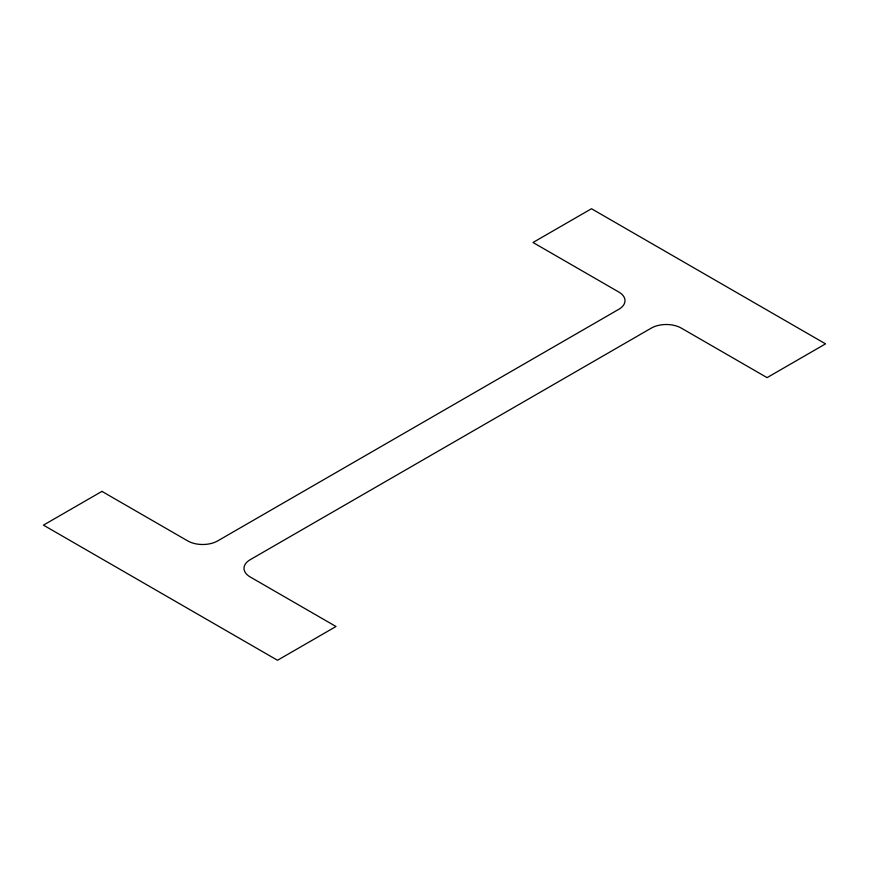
<?xml version="1.0" encoding="UTF-8"?>
<svg xmlns="http://www.w3.org/2000/svg" width="869" height="869" viewBox="0 0 869 869"><rect width="100%" height="100%" fill="white"/><g stroke="black" fill="none" stroke-linecap="round" stroke-linejoin="round"><path stroke-width="1.3" d="M101.934 491.376L43.45 525.137L277.515 660.266L335.999 626.506L250.185 576.962A21.138 12.209 0 0 1 250.185 559.701L651.348 328.08A21.138 12.209 0 0 1 681.253 328.08L767.066 377.624L825.55 343.863L591.485 208.734L533.001 242.494L618.815 292.038A21.138 12.209 0 0 1 618.815 309.299L217.652 540.92A21.138 12.209 0 0 1 187.747 540.92L101.934 491.376"/></g></svg>
